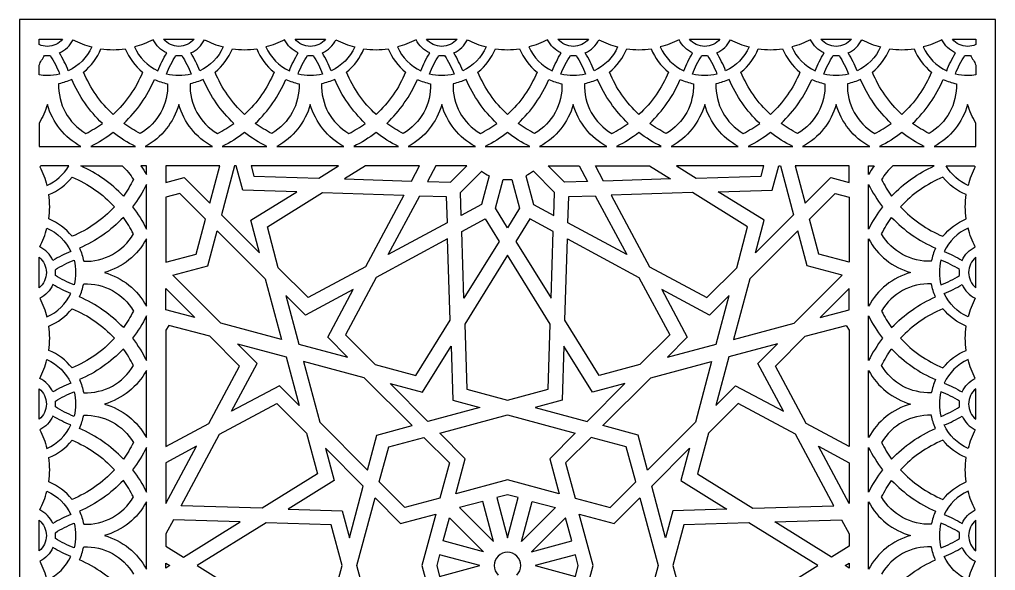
# Model space of a CAD drawing. Extents: x 7787 to 8787, y 5383 to 7383.
# Drawn here: x 7787 to 8787, y 6818 to 7383 of the extents above; entities that cross this region are included whole.
import ezdxf

# ---------------------------------------------------------------- set-up
doc = ezdxf.new("R2010")
doc.units = 0
doc.layers.add('DEFAULT_LAYER', color=1, linetype='CONTINUOUS')

msp = doc.modelspace()

# ---------------------------------------------------------------- linework, layer by layer
at = {"layer": 'DEFAULT_LAYER'}
for p, q in [((8786.82, 7382.55), (7786.82, 7382.55)), ((7786.82, 7382.55), (7786.82, 5382.55)), ((8786.82, 5382.55), (8786.82, 7382.55)), ((7806.82, 7362.55), (7830.98, 7362.55)), ((7806.82, 7356.93), (7806.82, 7362.55)), ((7934.42, 7362.55), (7965.69, 7362.55)), ((8069.13, 7362.55), (8100.39, 7362.55)), ((8203.83, 7362.55), (8235.1, 7362.55)), ((8338.54, 7362.55), (8369.8, 7362.55)), ((8473.24, 7362.55), (8504.51, 7362.55)), ((8607.95, 7362.55), (8639.21, 7362.55)), ((8742.65, 7362.55), (8766.82, 7362.55)), ((8766.82, 7362.55), (8766.82, 7356.93)), ((7806.82, 7325.82), (7806.82, 7335.88)), ((8766.82, 7335.88), (8766.82, 7325.82)), ((7806.82, 7276.55), (7806.82, 7252.55)), ((8766.82, 7252.55), (8766.82, 7276.55)), ((7806.82, 7252.55), (7849.77, 7252.55)), ((7859.83, 7252.55), (7905.58, 7252.55)), ((7915.64, 7252.55), (7984.48, 7252.55)), ((7994.53, 7252.55), (8040.28, 7252.55)), ((8050.34, 7252.55), (8119.18, 7252.55)), ((8129.24, 7252.55), (8174.99, 7252.55)), ((8185.05, 7252.55), (8253.89, 7252.55)), ((8263.94, 7252.55), (8309.69, 7252.55)), ((8319.75, 7252.55), (8388.59, 7252.55)), ((8398.65, 7252.55), (8444.4, 7252.55)), ((8454.46, 7252.55), (8523.3, 7252.55)), ((8533.35, 7252.55), (8579.1, 7252.55)), ((8589.16, 7252.55), (8658, 7252.55)), ((8668.06, 7252.55), (8713.81, 7252.55)), ((8723.87, 7252.55), (8766.82, 7252.55)), ((7837.23, 7232.55), (7808.82, 7232.55)), ((7849.56, 7232.55), (7892.08, 7232.55)), ((7916.82, 7232.55), (7911.17, 7232.55)), ((7916.82, 7223.72), (7916.82, 7232.55)), ((7992.03, 7232.55), (7936.82, 7232.55)), ((7936.82, 7232.55), (7936.82, 7215.74)), ((7981.83, 7194.51), (7992.03, 7232.55)), ((8007.23, 7232.55), (7993.82, 7182.52)), ((8008.87, 7232.55), (8007.23, 7232.55)), ((8015.48, 7207.88), (8008.87, 7232.55)), ((8024.07, 7232.55), (8026.84, 7222.21)), ((8113.52, 7232.55), (8024.07, 7232.55)), ((8093.45, 7220.11), (8113.52, 7232.55)), ((8141.38, 7232.55), (8119.96, 7219.27)), ((8196.63, 7232.55), (8141.38, 7232.55)), ((8188.36, 7217.11), (8196.63, 7232.55)), ((8213.3, 7232.55), (8204.74, 7216.59)), ((8245.01, 7232.55), (8213.3, 7232.55)), ((8228.3, 7215.85), (8245.01, 7232.55)), ((8345.34, 7215.85), (8328.63, 7232.55)), ((8328.63, 7232.55), (8360.34, 7232.55)), ((8360.34, 7232.55), (8368.9, 7216.59)), ((8385.28, 7217.11), (8377, 7232.55)), ((8377, 7232.55), (8432.26, 7232.55)), ((8432.26, 7232.55), (8453.68, 7219.27)), ((8460.12, 7232.55), (8480.19, 7220.11)), ((8549.56, 7232.55), (8460.12, 7232.55)), ((8546.79, 7222.21), (8549.56, 7232.55)), ((8558.16, 7207.88), (8564.77, 7232.55)), ((8564.77, 7232.55), (8566.4, 7232.55)), ((8566.4, 7232.55), (8579.81, 7182.52)), ((8581.61, 7232.55), (8591.8, 7194.51)), ((8636.82, 7232.55), (8581.61, 7232.55)), ((8636.82, 7215.74), (8636.82, 7232.55)), ((8656.82, 7223.72), (8656.82, 7232.55)), ((8656.82, 7232.55), (8662.47, 7232.55)), ((8724.08, 7232.55), (8681.56, 7232.55)), ((8736.41, 7232.55), (8764.82, 7232.55)), ((7936.82, 7215.74), (7955.57, 7220.77)), ((7955.57, 7220.77), (7981.83, 7194.51)), ((8026.84, 7222.21), (8093.45, 7220.11)), ((8238.69, 7205.46), (8260.35, 7227.12)), ((8268.14, 7222.63), (8260.21, 7193.04)), ((8305.5, 7222.63), (8313.43, 7193.04)), ((8334.95, 7205.46), (8313.29, 7227.12)), ((8480.19, 7220.11), (8546.79, 7222.21)), ((8591.8, 7194.51), (8618.06, 7220.77)), ((8618.06, 7220.77), (8636.82, 7215.74)), ((7916.82, 7167.91), (7916.82, 7213.66)), ((8119.96, 7219.27), (8188.36, 7217.11)), ((8204.74, 7216.59), (8228.3, 7215.85)), ((8274.39, 7189.24), (8282.32, 7218.83)), ((8291.32, 7218.83), (8299.24, 7189.24)), ((8368.9, 7216.59), (8345.34, 7215.85)), ((8453.68, 7219.27), (8385.28, 7217.11)), ((8656.82, 7167.91), (8656.82, 7213.66)), ((7951.18, 7204.39), (7936.82, 7200.54)), ((7936.82, 7200.54), (7936.82, 7133.94)), ((7977.45, 7178.13), (7951.18, 7204.39)), ((8070.91, 7206.13), (8015.48, 7207.88)), ((8023.78, 7176.9), (8070.91, 7206.13)), ((8040.79, 7170.16), (8097.42, 7205.29)), ((8097.42, 7205.29), (8180.61, 7202.66)), ((8180.61, 7202.66), (8141.29, 7129.3)), ((8164.67, 7141.83), (8197, 7202.14)), ((8197, 7202.14), (8224.13, 7201.29)), ((8224.13, 7201.29), (8224.98, 7174.16)), ((8239.43, 7181.9), (8238.69, 7205.46)), ((8334.21, 7181.9), (8334.95, 7205.46)), ((8348.65, 7174.16), (8349.51, 7201.29)), ((8349.51, 7201.29), (8376.64, 7202.14)), ((8376.64, 7202.14), (8408.97, 7141.83)), ((8476.22, 7205.29), (8393.02, 7202.66)), ((8393.02, 7202.66), (8432.34, 7129.3)), ((8532.85, 7170.16), (8476.22, 7205.29)), ((8502.72, 7206.13), (8558.16, 7207.88)), ((8549.85, 7176.9), (8502.72, 7206.13)), ((8596.19, 7178.13), (8622.45, 7204.39)), ((8622.45, 7204.39), (8636.82, 7200.54)), ((8636.82, 7200.54), (8636.82, 7133.94)), ((8260.21, 7193.04), (8239.43, 7181.9)), ((8313.43, 7193.04), (8334.21, 7181.9)), ((7993.82, 7182.52), (8032.69, 7143.65)), ((8286.82, 7169.2), (8274.39, 7189.24)), ((8299.24, 7189.24), (8286.82, 7169.2)), ((8579.81, 7182.52), (8540.94, 7143.65)), ((7967.83, 7142.25), (7977.45, 7178.13)), ((8032.69, 7143.65), (8023.78, 7176.9)), ((8051.98, 7128.4), (8040.79, 7170.16)), ((8224.98, 7174.16), (8164.67, 7141.83)), ((8239.95, 7165.52), (8263.87, 7178.34)), ((8263.87, 7178.34), (8278.18, 7155.27)), ((8309.77, 7178.34), (8295.46, 7155.27)), ((8333.69, 7165.52), (8309.77, 7178.34)), ((8408.97, 7141.83), (8348.65, 7174.16)), ((8521.66, 7128.4), (8532.85, 7170.16)), ((8540.94, 7143.65), (8549.85, 7176.9)), ((8605.8, 7142.25), (8596.19, 7178.13)), ((7979.82, 7130.26), (7989.44, 7166.14)), ((7989.44, 7166.14), (8038.56, 7117.01)), ((8242.11, 7097.12), (8239.95, 7165.52)), ((8331.53, 7097.12), (8333.69, 7165.52)), ((8584.2, 7166.14), (8535.07, 7117.01)), ((8593.81, 7130.26), (8584.2, 7166.14)), ((7916.82, 7089.01), (7916.82, 7157.85)), ((8225.5, 7157.77), (8152.14, 7118.45)), ((8228.13, 7074.58), (8225.5, 7157.77)), ((8278.18, 7155.27), (8242.11, 7097.12)), ((8295.46, 7155.27), (8331.53, 7097.12)), ((8345.51, 7074.58), (8348.14, 7157.77)), ((8348.14, 7157.77), (8421.5, 7118.45)), ((8656.82, 7089.01), (8656.82, 7157.85)), ((7936.82, 7133.94), (7967.83, 7142.25)), ((8286.82, 7141.34), (8242.95, 7070.61)), ((8330.69, 7070.61), (8286.82, 7141.34)), ((8636.82, 7133.94), (8605.8, 7142.25)), ((7806.82, 7107.8), (7806.82, 7139.06)), ((7943.95, 7120.65), (7979.82, 7130.26)), ((8629.69, 7120.65), (8593.81, 7130.26)), ((8766.82, 7107.8), (8766.82, 7139.06)), ((7993.08, 7071.52), (7943.95, 7120.65)), ((8082.56, 7097.82), (8051.98, 7128.4)), ((8141.29, 7129.3), (8082.56, 7097.82)), ((8432.34, 7129.3), (8491.08, 7097.82)), ((8491.08, 7097.82), (8521.66, 7128.4)), ((8580.56, 7071.52), (8629.69, 7120.65)), ((8038.56, 7117.01), (8055.21, 7054.87)), ((8152.14, 7118.45), (8120.66, 7059.72)), ((8421.5, 7118.45), (8452.98, 7059.72)), ((8535.07, 7117.01), (8518.42, 7054.87)), ((7936.82, 7107.01), (7966.44, 7077.39)), ((7936.82, 7085.33), (7936.82, 7107.01)), ((8079.88, 7079.73), (8059.58, 7100.03)), ((8059.58, 7100.03), (8072.96, 7050.12)), ((8128.77, 7105.93), (8079.88, 7079.73)), ((8102.57, 7057.05), (8128.77, 7105.93)), ((8444.87, 7105.93), (8471.07, 7057.05)), ((8493.75, 7079.73), (8444.87, 7105.93)), ((8514.05, 7100.03), (8493.75, 7079.73)), ((8500.68, 7050.12), (8514.05, 7100.03)), ((8636.82, 7107.01), (8607.2, 7077.39)), ((8636.82, 7085.33), (8636.82, 7107.01)), ((7966.44, 7077.39), (7936.82, 7085.33)), ((8607.2, 7077.39), (8636.82, 7085.33)), ((7916.82, 7033.2), (7916.82, 7078.96)), ((8055.21, 7054.87), (7993.08, 7071.52)), ((8193, 7017.95), (8228.13, 7074.58)), ((8242.95, 7070.61), (8245.05, 7004.01)), ((8328.59, 7004.01), (8330.69, 7070.61)), ((8380.63, 7017.95), (8345.51, 7074.58)), ((8518.42, 7054.87), (8580.56, 7071.52)), ((8656.82, 7033.2), (8656.82, 7078.96)), ((7939.92, 7069.3), (7936.82, 7064.29)), ((7936.82, 7064.29), (7936.82, 6945.23)), ((7981.69, 7058.1), (7939.92, 7069.3)), ((8591.95, 7058.1), (8633.72, 7069.3)), ((8633.72, 7069.3), (8636.82, 7064.29)), ((8636.82, 7064.29), (8636.82, 6945.23)), ((8012.27, 7027.53), (7981.69, 7058.1)), ((8030.36, 7030.2), (8010.06, 7050.5)), ((8010.06, 7050.5), (8059.97, 7037.13)), ((8072.96, 7050.12), (8122.87, 7036.74)), ((8122.87, 7036.74), (8102.57, 7057.05)), ((8120.66, 7059.72), (8151.24, 7029.14)), ((8452.98, 7059.72), (8422.4, 7029.14)), ((8471.07, 7057.05), (8450.77, 7036.74)), ((8450.77, 7036.74), (8500.68, 7050.12)), ((8563.58, 7050.5), (8513.67, 7037.13)), ((8543.28, 7030.2), (8563.58, 7050.5)), ((8561.37, 7027.53), (8591.95, 7058.1)), ((8199.73, 7000.95), (8228.97, 7048.07)), ((8228.97, 7048.07), (8230.72, 6992.64)), ((8344.67, 7048.07), (8342.92, 6992.64)), ((8373.9, 7000.95), (8344.67, 7048.07)), ((8004.16, 6981.32), (8030.36, 7030.2)), ((8059.97, 7037.13), (8073.34, 6987.22)), ((8077.71, 7032.38), (8094.36, 6970.24)), ((8139.85, 7015.73), (8077.71, 7032.38)), ((8433.79, 7015.73), (8495.93, 7032.38)), ((8495.93, 7032.38), (8479.28, 6970.24)), ((8513.67, 7037.13), (8500.3, 6987.22)), ((8569.48, 6981.32), (8543.28, 7030.2)), ((7916.82, 6954.31), (7916.82, 7023.15)), ((7980.78, 6968.79), (8012.27, 7027.53)), ((8151.24, 7029.14), (8193, 7017.95)), ((8422.4, 7029.14), (8380.63, 7017.95)), ((8592.85, 6968.79), (8561.37, 7027.53)), ((8656.82, 6954.31), (8656.82, 7023.15)), ((8188.98, 6966.6), (8139.85, 7015.73)), ((8384.66, 6966.6), (8433.79, 7015.73)), ((7806.82, 6973.09), (7806.82, 7004.36)), ((8053.04, 7007.52), (8004.16, 6981.32)), ((8073.34, 6987.22), (8053.04, 7007.52)), ((8205.35, 6970.99), (8166.49, 7009.85)), ((8166.49, 7009.85), (8199.73, 7000.95)), ((8245.05, 7004.01), (8286.82, 6992.81)), ((8286.82, 6992.81), (8328.59, 7004.01)), ((8368.28, 6970.99), (8407.15, 7009.85)), ((8407.15, 7009.85), (8373.9, 7000.95)), ((8500.3, 6987.22), (8520.6, 7007.52)), ((8520.6, 7007.52), (8569.48, 6981.32)), ((8766.82, 6973.09), (8766.82, 7004.36)), ((8230.72, 6992.64), (8258.45, 6985.21)), ((8342.92, 6992.64), (8315.19, 6985.21)), ((7991.63, 6957.95), (8050.37, 6989.43)), ((8050.37, 6989.43), (8080.94, 6958.85)), ((8258.45, 6985.21), (8205.35, 6970.99)), ((8315.19, 6985.21), (8368.28, 6970.99)), ((8523.27, 6989.43), (8492.69, 6958.85)), ((8582.01, 6957.95), (8523.27, 6989.43)), ((8094.36, 6970.24), (8143.49, 6921.11)), ((8217.34, 6959), (8286.82, 6977.61)), ((8286.82, 6977.61), (8356.29, 6959)), ((8479.28, 6970.24), (8430.15, 6921.11)), ((7936.82, 6945.23), (7980.78, 6968.79)), ((8153.1, 6956.98), (8188.98, 6966.6)), ((8420.54, 6956.98), (8384.66, 6966.6)), ((8636.82, 6945.23), (8592.85, 6968.79)), ((7952.31, 6884.59), (7991.63, 6957.95)), ((8080.94, 6958.85), (8092.13, 6917.08)), ((8143.49, 6921.11), (8153.1, 6956.98)), ((8165.09, 6944.99), (8200.97, 6954.61)), ((8200.97, 6954.61), (8227.23, 6928.34)), ((8243.61, 6932.73), (8217.34, 6959)), ((8356.29, 6959), (8330.03, 6932.73)), ((8372.67, 6954.61), (8346.41, 6928.34)), ((8408.55, 6944.99), (8372.67, 6954.61)), ((8430.15, 6921.11), (8420.54, 6956.98)), ((8492.69, 6958.85), (8481.5, 6917.08)), ((8621.33, 6884.59), (8582.01, 6957.95)), ((7916.82, 6898.5), (7916.82, 6944.25)), ((7936.82, 6886.76), (7968.26, 6945.42)), ((7968.26, 6945.42), (7936.82, 6928.57)), ((8139.1, 6904.73), (8100.23, 6943.6)), ((8100.23, 6943.6), (8109.14, 6910.35)), ((8155.48, 6909.12), (8165.09, 6944.99)), ((8418.16, 6909.12), (8408.55, 6944.99)), ((8434.54, 6904.73), (8473.41, 6943.6)), ((8473.41, 6943.6), (8464.5, 6910.35)), ((8636.82, 6886.76), (8605.38, 6945.42)), ((8605.38, 6945.42), (8636.82, 6928.57)), ((8656.82, 6898.5), (8656.82, 6944.25)), ((8233.99, 6896.86), (8243.61, 6932.73)), ((8330.03, 6932.73), (8339.64, 6896.86)), ((7936.82, 6928.57), (7936.82, 6886.76)), ((8227.23, 6928.34), (8217.62, 6892.47)), ((8346.41, 6928.34), (8356.02, 6892.47)), ((8636.82, 6928.57), (8636.82, 6886.76)), ((8092.13, 6917.08), (8035.5, 6881.96)), ((8109.14, 6910.35), (8062.01, 6881.12)), ((8286.82, 6911.01), (8233.99, 6896.86)), ((8339.64, 6896.86), (8286.82, 6911.01)), ((8464.5, 6910.35), (8511.63, 6881.12)), ((8481.5, 6917.08), (8538.13, 6881.96)), ((8124.87, 6851.64), (8139.1, 6904.73)), ((8181.74, 6882.86), (8155.48, 6909.12)), ((8391.9, 6882.86), (8418.16, 6909.12)), ((8448.76, 6851.64), (8434.54, 6904.73)), ((8132.47, 6823.27), (8151.09, 6892.74)), ((8151.09, 6892.74), (8177.35, 6866.48)), ((8217.62, 6892.47), (8181.74, 6882.86)), ((8286.82, 6895.81), (8275.77, 6892.85)), ((8275.77, 6892.85), (8286.82, 6851.64)), ((8297.86, 6892.85), (8286.82, 6895.81)), ((8286.82, 6851.64), (8297.86, 6892.85)), ((8356.02, 6892.47), (8391.9, 6882.86)), ((8396.28, 6866.48), (8422.55, 6892.74)), ((8422.55, 6892.74), (8441.16, 6823.27)), ((7916.82, 6819.6), (7916.82, 6888.44)), ((8035.5, 6881.96), (7952.31, 6884.59)), ((8062.01, 6881.12), (8117.44, 6879.37)), ((8261.59, 6889.05), (8237.79, 6882.67)), ((8237.79, 6882.67), (8272.63, 6847.83)), ((8272.63, 6847.83), (8261.59, 6889.05)), ((8301, 6847.83), (8312.05, 6889.05)), ((8335.84, 6882.67), (8301, 6847.83)), ((8312.05, 6889.05), (8335.84, 6882.67)), ((8511.63, 6881.12), (8456.19, 6879.37)), ((8538.13, 6881.96), (8621.33, 6884.59)), ((8656.82, 6819.6), (8656.82, 6888.44)), ((7944.57, 6870.14), (7936.82, 6855.68)), ((8012.97, 6867.98), (7944.57, 6870.14)), ((8117.44, 6879.37), (8124.87, 6851.64)), ((8177.35, 6866.48), (8213.23, 6876.09)), ((8213.23, 6876.09), (8199.07, 6823.27)), ((8221.04, 6848.5), (8227.41, 6872.29)), ((8227.41, 6872.29), (8262.25, 6837.45)), ((8346.23, 6872.29), (8311.39, 6837.45)), ((8352.6, 6848.5), (8346.23, 6872.29)), ((8360.41, 6876.09), (8396.28, 6866.48)), ((8374.56, 6823.27), (8360.41, 6876.09)), ((8456.19, 6879.37), (8448.76, 6851.64)), ((8560.67, 6867.98), (8629.07, 6870.14)), ((8629.07, 6870.14), (8636.82, 6855.68)), ((7806.82, 6838.39), (7806.82, 6869.65)), ((7954.81, 6831.91), (8012.97, 6867.98)), ((8039.47, 6867.14), (7968.74, 6823.27)), ((8106.08, 6865.03), (8039.47, 6867.14)), ((8117.27, 6823.27), (8106.08, 6865.03)), ((8467.56, 6865.03), (8456.36, 6823.27)), ((8534.16, 6867.14), (8467.56, 6865.03)), ((8604.9, 6823.27), (8534.16, 6867.14)), ((8618.82, 6831.91), (8560.67, 6867.98)), ((8766.82, 6838.39), (8766.82, 6869.65)), ((7936.82, 6855.68), (7936.82, 6843.07)), ((8636.82, 6855.68), (8636.82, 6843.07)), ((7936.82, 6843.07), (7954.81, 6831.91)), ((8262.25, 6837.45), (8221.04, 6848.5)), ((8311.39, 6837.45), (8352.6, 6848.5)), ((8636.82, 6843.07), (8618.82, 6831.91)), ((8217.23, 6834.31), (8214.28, 6823.27)), ((8258.45, 6823.27), (8217.23, 6834.31)), ((8356.4, 6834.31), (8315.19, 6823.27)), ((8359.36, 6823.27), (8356.4, 6834.31)), ((7936.82, 6825.79), (7940.88, 6823.27)), ((7936.82, 6820.75), (7936.82, 6825.79)), ((7940.88, 6823.27), (7936.82, 6820.75)), ((7968.74, 6823.27), (8039.47, 6779.4)), ((8106.08, 6781.5), (8117.27, 6823.27)), ((8151.09, 6753.79), (8132.47, 6823.27)), ((8199.07, 6823.27), (8213.23, 6770.44)), ((8214.28, 6823.27), (8217.23, 6812.22)), ((8217.23, 6812.22), (8258.45, 6823.27)), ((8315.19, 6823.27), (8356.4, 6812.22)), ((8356.4, 6812.22), (8359.36, 6823.27)), ((8360.41, 6770.44), (8374.56, 6823.27)), ((8441.16, 6823.27), (8422.55, 6753.79)), ((8456.36, 6823.27), (8467.56, 6781.5)), ((8534.16, 6779.4), (8604.9, 6823.27)), ((8632.75, 6823.27), (8636.82, 6825.79)), ((8636.82, 6820.75), (8632.75, 6823.27)), ((8636.82, 6825.79), (8636.82, 6820.75))]:
    msp.add_line(p, q, dxfattribs=at)
at = {"layer": 'DEFAULT_LAYER', "extrusion": (0, 0, -1)}
for centre, radius, start, end in [((-7815.35, 7374.99), 19.97, 218.49389, 270), ((-7882.7, 7439.01), 87.36, 241.96892, 255.49442), ((-7950.06, 7374.99), 29.37, 294.9363, 333.54326), ((-7950.06, 7374.99), 19.97, 270, 321.50611), ((-7950.06, 7374.99), 19.97, 218.49389, 270), ((-8017.41, 7439.01), 87.36, 241.96892, 255.49442), ((-8084.76, 7374.99), 29.37, 294.9363, 333.54326), ((-8084.76, 7374.99), 19.97, 270, 321.50611), ((-8084.76, 7374.99), 19.97, 218.49389, 270), ((-8152.11, 7439.01), 87.36, 241.96892, 255.49442), ((-8219.47, 7374.99), 29.37, 294.9363, 333.54326), ((-8219.47, 7374.99), 19.97, 270, 321.50611), ((-8219.47, 7374.99), 19.97, 218.49389, 270), ((-8286.82, 7439.01), 87.36, 241.96892, 255.49442), ((-8354.17, 7374.99), 29.37, 294.9363, 333.54326), ((-8354.17, 7374.99), 19.97, 270, 321.50611), ((-8354.17, 7374.99), 19.97, 218.49389, 270), ((-8421.52, 7439.01), 87.36, 241.96892, 255.49442), ((-8488.88, 7374.99), 29.37, 294.9363, 333.54326), ((-8488.88, 7374.99), 19.97, 270, 321.50611), ((-8488.88, 7374.99), 19.97, 218.49389, 270), ((-8556.23, 7439.01), 87.36, 241.96892, 255.49442), ((-8623.58, 7374.99), 29.37, 294.9363, 333.54326), ((-8623.58, 7374.99), 19.97, 270, 321.50611), ((-8623.58, 7374.99), 19.97, 218.49389, 270), ((-8690.93, 7439.01), 87.36, 241.96892, 255.49442), ((-8758.29, 7374.99), 29.37, 294.9363, 333.54326), ((-8758.29, 7374.99), 19.97, 270, 321.50611), ((-7815.35, 7374.99), 19.97, 270, 295.28973), ((-7815.35, 7374.99), 49.9, 204.31982, 244.57033), ((-7950.06, 7374.99), 49.9, 204.31982, 244.57033), ((-8084.76, 7374.99), 49.9, 204.31982, 244.57033), ((-8219.47, 7374.99), 49.9, 204.31982, 244.57033), ((-8354.17, 7374.99), 49.9, 204.31982, 244.57033), ((-8488.88, 7374.99), 49.9, 204.31982, 244.57033), ((-8623.58, 7374.99), 49.9, 204.31982, 244.57033), ((-8758.29, 7374.99), 19.97, 244.71027, 270), ((-7902.56, 7288.05), 107.02, 26.54679, 32.62927), ((-7728.15, 7288.05), 107.02, 147.37073, 158.82961), ((-8037.26, 7288.05), 116.42, 21.07779, 31.1935), ((-8037.26, 7288.05), 107.02, 21.17039, 32.62927), ((-7862.85, 7288.05), 107.02, 147.37073, 158.82961), ((-8171.97, 7288.05), 116.42, 21.07779, 31.1935), ((-8171.97, 7288.05), 107.02, 21.17039, 32.62927), ((-7997.56, 7288.05), 107.02, 147.37073, 158.82961), ((-8306.67, 7288.05), 116.42, 21.07779, 31.1935), ((-8306.67, 7288.05), 107.02, 21.17039, 32.62927), ((-8132.26, 7288.05), 107.02, 147.37073, 158.82961), ((-8441.38, 7288.05), 116.42, 21.07779, 31.1935), ((-8441.38, 7288.05), 107.02, 21.17039, 32.62927), ((-8266.97, 7288.05), 107.02, 147.37073, 158.82961), ((-8576.08, 7288.05), 116.42, 21.07779, 31.1935), ((-8576.08, 7288.05), 107.02, 21.17039, 32.62927), ((-8401.67, 7288.05), 107.02, 147.37073, 158.82961), ((-8710.79, 7288.05), 116.42, 21.07779, 31.1935), ((-8710.79, 7288.05), 107.02, 21.17039, 32.62927), ((-8536.38, 7288.05), 107.02, 147.37073, 158.82961), ((-8845.49, 7288.05), 116.42, 21.07779, 31.1935), ((-8845.49, 7288.05), 107.02, 21.17039, 32.62927), ((-8671.08, 7288.05), 107.02, 147.37073, 153.45321), ((-7815.35, 7374.99), 49.9, 270, 279.8457), ((-7815.35, 7374.99), 49.9, 255.38219, 270), ((-7815.35, 7374.99), 59.3, 245.09274, 258.75967), ((-7966.22, 7375.54), 137.12, 313.56359, 336.65601), ((-7966.22, 7375.54), 123.02, 312.75747, 337.63598), ((-7799.19, 7375.54), 123.02, 202.36402, 227.24253), ((-7950.06, 7374.99), 49.9, 270, 284.61781), ((-7950.06, 7374.99), 49.9, 255.38219, 270), ((-7950.06, 7374.99), 59.3, 245.09274, 258.75967), ((-8100.93, 7375.54), 137.12, 313.56359, 336.65601), ((-8100.93, 7375.54), 123.02, 312.75747, 337.63598), ((-7933.89, 7375.54), 123.02, 202.36402, 227.24253), ((-8084.76, 7374.99), 49.9, 270, 284.61781), ((-8084.76, 7374.99), 49.9, 255.38219, 270), ((-8084.76, 7374.99), 59.3, 245.09274, 258.75967), ((-8235.63, 7375.54), 137.12, 313.56359, 336.65601), ((-8235.63, 7375.54), 123.02, 312.75747, 337.63598), ((-8068.6, 7375.54), 123.02, 202.36402, 227.24253), ((-8219.47, 7374.99), 49.9, 270, 284.61781), ((-8219.47, 7374.99), 49.9, 255.38219, 270), ((-8219.47, 7374.99), 59.3, 245.09274, 258.75967), ((-8370.34, 7375.54), 137.12, 313.56359, 336.65601), ((-8370.34, 7375.54), 123.02, 312.75747, 337.63598), ((-8203.3, 7375.54), 123.02, 202.36402, 227.24253), ((-8354.17, 7374.99), 49.9, 270, 284.61781), ((-8354.17, 7374.99), 49.9, 255.38219, 270), ((-8354.17, 7374.99), 59.3, 245.09274, 258.75967), ((-8505.04, 7375.54), 137.12, 313.56359, 336.65601), ((-8505.04, 7375.54), 123.02, 312.75747, 337.63598), ((-8338.01, 7375.54), 123.02, 202.36402, 227.24253), ((-8488.88, 7374.99), 49.9, 270, 284.61781), ((-8488.88, 7374.99), 49.9, 255.38219, 270), ((-8488.88, 7374.99), 59.3, 245.09274, 258.75967), ((-8639.75, 7375.54), 137.12, 313.56359, 336.65601), ((-8639.75, 7375.54), 123.02, 312.75747, 337.63598), ((-8472.71, 7375.54), 123.02, 202.36402, 227.24253), ((-8623.58, 7374.99), 49.9, 270, 284.61781), ((-8623.58, 7374.99), 49.9, 255.38219, 270), ((-8623.58, 7374.99), 59.3, 245.09274, 258.75967), ((-8774.45, 7375.54), 137.12, 313.56359, 336.65601), ((-8774.45, 7375.54), 123.02, 312.75747, 337.63598), ((-8607.42, 7375.54), 123.02, 202.36402, 227.24253), ((-8758.29, 7374.99), 49.9, 270, 284.61781), ((-8758.29, 7374.99), 49.9, 260.1543, 270), ((-7882.26, 7314.52), 56.28, 177.65454, 239.8598), ((-8016.97, 7314.52), 56.28, 177.65454, 239.8598), ((-8151.67, 7314.52), 56.28, 177.65454, 239.8598), ((-8286.38, 7314.52), 56.28, 177.65454, 239.8598), ((-8421.08, 7314.52), 56.28, 177.65454, 239.8598), ((-8555.79, 7314.52), 56.28, 177.65454, 239.8598), ((-8690.49, 7314.52), 56.28, 177.65454, 239.8598), ((-7747.56, 7314.52), 70.38, 195.58803, 212.64915), ((-7883.15, 7314.52), 70.38, 298.30696, 344.41197), ((-7882.26, 7314.52), 70.38, 195.58803, 241.69304), ((-8017.85, 7314.52), 70.38, 298.30696, 344.41197), ((-8016.97, 7314.52), 70.38, 195.58803, 241.69304), ((-8152.56, 7314.52), 70.38, 298.30696, 344.41197), ((-8151.67, 7314.52), 70.38, 195.58803, 241.69304), ((-8287.26, 7314.52), 70.38, 298.30696, 344.41197), ((-8286.38, 7314.52), 70.38, 195.58803, 241.69304), ((-8421.97, 7314.52), 70.38, 298.30696, 344.41197), ((-8421.08, 7314.52), 70.38, 195.58803, 241.69304), ((-8556.67, 7314.52), 70.38, 298.30696, 344.41197), ((-8555.79, 7314.52), 70.38, 195.58803, 241.69304), ((-8691.38, 7314.52), 70.38, 298.30696, 344.41197), ((-8690.49, 7314.52), 70.38, 195.58803, 241.69304), ((-8826.08, 7314.52), 70.38, 327.35085, 344.41197), ((-7966.22, 7375.54), 123.02, 296.92141, 306.13169), ((-8100.93, 7375.54), 123.02, 296.92141, 306.13169), ((-8235.63, 7375.54), 123.02, 296.92141, 306.13169), ((-8370.34, 7375.54), 123.02, 296.92141, 306.13169), ((-8505.04, 7375.54), 123.02, 296.92141, 306.13169), ((-8639.75, 7375.54), 123.02, 296.92141, 306.13169), ((-8774.45, 7375.54), 123.02, 296.92141, 306.13169), ((-7799.19, 7375.54), 137.12, 232.4767, 243.75188), ((-7966.22, 7375.54), 137.12, 296.24812, 307.5233), ((-7933.89, 7375.54), 137.12, 232.4767, 243.75188), ((-8100.93, 7375.54), 137.12, 296.24812, 307.5233), ((-8068.6, 7375.54), 137.12, 232.4767, 243.75188), ((-8235.63, 7375.54), 137.12, 296.24812, 307.5233), ((-8203.3, 7375.54), 137.12, 232.4767, 243.75188), ((-8370.34, 7375.54), 137.12, 296.24812, 307.5233), ((-8338.01, 7375.54), 137.12, 232.4767, 243.75188), ((-8505.04, 7375.54), 137.12, 296.24812, 307.5233), ((-8472.71, 7375.54), 137.12, 232.4767, 243.75188), ((-8639.75, 7375.54), 137.12, 296.24812, 307.5233), ((-8607.42, 7375.54), 137.12, 232.4767, 243.75188), ((-8774.45, 7375.54), 137.12, 296.24812, 307.5233), ((-7794.39, 7258.14), 29.37, 240.56771, 243.54326), ((-7730.36, 7190.78), 87.36, 151.96892, 165.49442), ((-7854.85, 7190.34), 56.28, 131.40978, 149.8598), ((-7854.85, 7190.34), 70.38, 143.14842, 151.69304), ((-8779.8, 7107.27), 137.12, 43.56359, 66.02233), ((-8779.25, 7258.14), 49.9, 294.31982, 329.15699), ((-7793.84, 7107.27), 123.02, 112.36402, 137.24253), ((-8286.82, 7263.98), 45.38, 234.31154, 245.68846), ((-8779.25, 7258.14), 59.3, 292.23685, 321.26706), ((-7793.84, 7274.3), 123.02, 206.92141, 216.13169), ((-7793.84, 7274.3), 137.12, 206.24812, 217.5233), ((-8843.28, 7190.78), 87.36, 0, 8.20222), ((-7793.84, 7274.3), 123.02, 222.75747, 247.63598), ((-7793.84, 7107.27), 137.12, 142.4767, 153.75188), ((-8843.28, 7190.78), 87.36, 351.79778, 0), ((-7793.84, 7274.3), 137.12, 223.56359, 246.65601), ((-8779.8, 7107.27), 123.02, 26.92141, 36.13169), ((-8779.25, 7123.43), 59.3, 38.73294, 67.76315), ((-7794.39, 7123.43), 49.9, 114.31982, 154.57033), ((-8718.79, 7191.23), 56.28, 267.65454, 329.8598), ((-8843.28, 7190.78), 87.36, 331.96892, 345.49442), ((-7854.85, 7191.23), 70.38, 208.30696, 254.41197), ((-7794.39, 7123.43), 59.3, 155.09274, 168.75967), ((-8692.32, 7036.23), 116.42, 111.07779, 121.1935), ((-8779.25, 7123.43), 29.37, 24.9363, 63.54326), ((-7794.39, 7123.43), 19.97, 128.49389, 180), ((-7881.32, 7036.23), 107.02, 57.37073, 68.82961), ((-7794.39, 7123.43), 49.9, 165.38219, 180), ((-7794.39, 7123.43), 19.97, 180, 231.50611), ((-7881.32, 7210.64), 107.02, 291.17039, 302.62927), ((-7794.39, 7123.43), 49.9, 180, 194.61781), ((-7854.85, 7055.64), 70.38, 105.58803, 151.69304), ((-8779.25, 7123.43), 29.37, 0, 5.71559), ((-8779.25, 7123.43), 29.37, 354.28441, 0), ((-7794.39, 7123.43), 29.37, 204.9363, 243.54326), ((-7881.32, 7210.64), 116.42, 291.07779, 301.1935), ((-7854.85, 7055.64), 56.28, 87.65454, 149.8598), ((-8779.25, 7123.43), 59.3, 335.09274, 348.75967), ((-8779.25, 7123.43), 49.9, 294.31982, 334.57033), ((-7730.36, 7056.08), 87.36, 151.96892, 165.49442), ((-8779.8, 6972.56), 137.12, 43.56359, 66.65601), ((-7793.84, 6972.56), 123.02, 112.36402, 137.24253), ((-7793.84, 7139.6), 123.02, 206.92141, 216.13169), ((-8779.25, 7123.43), 59.3, 292.23685, 321.26706), ((-7793.84, 7139.6), 137.12, 206.24812, 217.5233), ((-8843.28, 7056.08), 87.36, 0, 8.20222), ((-7793.84, 7139.6), 123.02, 222.75747, 247.63598), ((-7793.84, 6972.56), 137.12, 142.4767, 153.75188), ((-8843.28, 7056.08), 87.36, 351.79778, 0), ((-7793.84, 7139.6), 137.12, 223.56359, 246.65601), ((-8779.8, 6972.56), 123.02, 26.92141, 36.13169), ((-8779.25, 6988.73), 59.3, 38.73294, 67.76315), ((-7794.39, 6988.73), 49.9, 114.31982, 154.57033), ((-8843.28, 7056.08), 87.36, 331.96892, 345.49442), ((-7854.85, 7056.52), 70.38, 208.30696, 254.41197), ((-8718.79, 7056.52), 56.28, 267.65454, 329.8598), ((-7794.39, 6988.73), 59.3, 155.09274, 168.75967), ((-8692.32, 6901.52), 116.42, 111.07779, 121.1935), ((-8779.25, 6988.73), 29.37, 24.9363, 63.54326), ((-7794.39, 6988.73), 19.97, 128.49389, 180), ((-7881.32, 6901.52), 107.02, 57.37073, 68.82961), ((-7794.39, 6988.73), 49.9, 165.38219, 180), ((-8779.25, 6988.73), 29.37, 0, 5.71559), ((-7794.39, 6988.73), 19.97, 180, 231.50611), ((-7881.32, 7075.93), 107.02, 291.17039, 302.62927), ((-7794.39, 6988.73), 49.9, 180, 194.61781), ((-7854.85, 6920.93), 70.38, 105.58803, 151.69304), ((-8779.25, 6988.73), 29.37, 354.28441, 0), ((-7794.39, 6988.73), 29.37, 204.9363, 243.54326), ((-7881.32, 7075.93), 116.42, 291.07779, 301.1935), ((-7854.85, 6920.93), 56.28, 87.65454, 149.8598), ((-8779.25, 6988.73), 59.3, 335.09274, 348.75967), ((-7730.36, 6921.37), 87.36, 151.96892, 165.49442), ((-8779.8, 6837.86), 137.12, 43.56359, 66.65601), ((-8779.25, 6988.73), 49.9, 294.31982, 334.57033), ((-7793.84, 6837.86), 123.02, 112.36402, 137.24253), ((-8779.25, 6988.73), 59.3, 292.23685, 321.26706), ((-7793.84, 7004.89), 123.02, 206.92141, 216.13169), ((-7793.84, 7004.89), 137.12, 206.24812, 217.5233), ((-8843.28, 6921.37), 87.36, 0, 8.20222), ((-7793.84, 7004.89), 123.02, 222.75747, 247.63598), ((-7793.84, 6837.86), 137.12, 142.4767, 153.75188), ((-8843.28, 6921.37), 87.36, 351.79778, 0), ((-7793.84, 7004.89), 137.12, 223.56359, 246.65601), ((-8779.8, 6837.86), 123.02, 26.92141, 36.13169), ((-8779.25, 6854.02), 59.3, 38.73294, 67.76315), ((-7794.39, 6854.02), 49.9, 114.31982, 154.57033), ((-8718.79, 6921.82), 56.28, 267.65454, 329.8598), ((-8843.28, 6921.37), 87.36, 331.96892, 345.49442), ((-7854.85, 6921.82), 70.38, 208.30696, 254.41197), ((-8779.25, 6854.02), 29.37, 24.9363, 63.54326), ((-7794.39, 6854.02), 59.3, 155.09274, 168.75967), ((-8692.32, 6766.82), 116.42, 111.07779, 121.1935), ((-7794.39, 6854.02), 19.97, 128.49389, 180), ((-7881.32, 6766.82), 107.02, 57.37073, 68.82961), ((-7794.39, 6854.02), 49.9, 165.38219, 180), ((-7794.39, 6854.02), 19.97, 180, 231.50611), ((-7881.32, 6941.23), 107.02, 291.17039, 302.62927), ((-7794.39, 6854.02), 49.9, 180, 194.61781), ((-7854.85, 6786.23), 70.38, 105.58803, 151.69304), ((-8779.25, 6854.02), 29.37, 0, 5.71559), ((-8779.25, 6854.02), 29.37, 354.28441, 0), ((-7794.39, 6854.02), 29.37, 204.9363, 243.54326), ((-7881.32, 6941.23), 116.42, 291.07779, 301.1935), ((-7854.85, 6786.23), 56.28, 87.65454, 149.8598), ((-8779.25, 6854.02), 59.3, 335.09274, 348.75967), ((-8779.25, 6854.02), 49.9, 294.31982, 334.57033), ((-7730.36, 6786.67), 87.36, 151.96892, 165.49442), ((-8779.8, 6703.15), 137.12, 43.56359, 66.65601)]:
    msp.add_arc(centre, radius, start, end, dxfattribs=at)
at = {"layer": 'DEFAULT_LAYER'}
for centre, radius, start, end in [((7815.35, 7374.99), 29.37, 294.9363, 333.54326), ((7882.7, 7439.01), 87.36, 241.96892, 255.49442), ((7950.06, 7374.99), 29.37, 294.9363, 333.54326), ((8017.41, 7439.01), 87.36, 241.96892, 255.49442), ((8084.76, 7374.99), 29.37, 294.9363, 333.54326), ((8152.11, 7439.01), 87.36, 241.96892, 255.49442), ((8219.47, 7374.99), 29.37, 294.9363, 333.54326), ((8286.82, 7439.01), 87.36, 241.96892, 255.49442), ((8354.17, 7374.99), 29.37, 294.9363, 333.54326), ((8421.52, 7439.01), 87.36, 241.96892, 255.49442), ((8488.88, 7374.99), 29.37, 294.9363, 333.54326), ((8556.23, 7439.01), 87.36, 241.96892, 255.49442), ((8623.58, 7374.99), 29.37, 294.9363, 333.54326), ((8690.93, 7439.01), 87.36, 241.96892, 255.49442), ((7815.35, 7374.99), 59.3, 308.73294, 337.76315), ((7882.7, 7439.01), 87.36, 261.79778, 270), ((7882.7, 7439.01), 87.36, 270, 278.20222), ((7950.06, 7374.99), 59.3, 202.23685, 231.26706), ((7950.06, 7374.99), 49.9, 204.31982, 244.57033), ((7950.06, 7374.99), 59.3, 308.73294, 337.76315), ((8017.41, 7439.01), 87.36, 261.79778, 270), ((8017.41, 7439.01), 87.36, 270, 278.20222), ((8084.76, 7374.99), 59.3, 202.23685, 231.26706), ((8084.76, 7374.99), 49.9, 204.31982, 244.57033), ((8084.76, 7374.99), 59.3, 308.73294, 337.76315), ((8152.11, 7439.01), 87.36, 261.79778, 270), ((8152.11, 7439.01), 87.36, 270, 278.20222), ((8219.47, 7374.99), 59.3, 202.23685, 231.26706), ((8219.47, 7374.99), 49.9, 204.31982, 244.57033), ((8219.47, 7374.99), 59.3, 308.73294, 337.76315), ((8286.82, 7439.01), 87.36, 261.79778, 270), ((8286.82, 7439.01), 87.36, 270, 278.20222), ((8354.17, 7374.99), 59.3, 202.23685, 231.26706), ((8354.17, 7374.99), 49.9, 204.31982, 244.57033), ((8354.17, 7374.99), 59.3, 308.73294, 337.76315), ((8421.52, 7439.01), 87.36, 261.79778, 270), ((8421.52, 7439.01), 87.36, 270, 278.20222), ((8488.88, 7374.99), 59.3, 202.23685, 231.26706), ((8488.88, 7374.99), 49.9, 204.31982, 244.57033), ((8488.88, 7374.99), 59.3, 308.73294, 337.76315), ((8556.23, 7439.01), 87.36, 261.79778, 270), ((8556.23, 7439.01), 87.36, 270, 278.20222), ((8623.58, 7374.99), 59.3, 202.23685, 231.26706), ((8623.58, 7374.99), 49.9, 204.31982, 244.57033), ((8623.58, 7374.99), 59.3, 308.73294, 337.76315), ((8690.93, 7439.01), 87.36, 261.79778, 270), ((8690.93, 7439.01), 87.36, 270, 278.20222), ((8758.29, 7374.99), 59.3, 202.23685, 231.26706), ((8758.29, 7374.99), 49.9, 204.31982, 244.57033), ((7815.35, 7374.99), 29.37, 264.28441, 270), ((7815.35, 7374.99), 29.37, 270, 275.71559), ((7728.15, 7288.05), 116.42, 21.07779, 31.1935), ((7950.06, 7374.99), 29.37, 264.28441, 270), ((7950.06, 7374.99), 29.37, 270, 275.71559), ((7862.85, 7288.05), 116.42, 21.07779, 31.1935), ((8084.76, 7374.99), 29.37, 264.28441, 270), ((8084.76, 7374.99), 29.37, 270, 275.71559), ((7997.56, 7288.05), 116.42, 21.07779, 31.1935), ((8219.47, 7374.99), 29.37, 264.28441, 270), ((8219.47, 7374.99), 29.37, 270, 275.71559), ((8132.26, 7288.05), 116.42, 21.07779, 31.1935), ((8354.17, 7374.99), 29.37, 264.28441, 270), ((8354.17, 7374.99), 29.37, 270, 275.71559), ((8266.97, 7288.05), 116.42, 21.07779, 31.1935), ((8488.88, 7374.99), 29.37, 264.28441, 270), ((8488.88, 7374.99), 29.37, 270, 275.71559), ((8401.67, 7288.05), 116.42, 21.07779, 31.1935), ((8623.58, 7374.99), 29.37, 264.28441, 270), ((8623.58, 7374.99), 29.37, 270, 275.71559), ((8536.38, 7288.05), 116.42, 21.07779, 31.1935), ((8758.29, 7374.99), 29.37, 264.28441, 270), ((8758.29, 7374.99), 29.37, 270, 275.71559), ((7799.19, 7375.54), 137.12, 313.56359, 336.65601), ((7950.06, 7374.99), 59.3, 245.09274, 258.75967), ((7933.89, 7375.54), 137.12, 313.56359, 336.65601), ((8084.76, 7374.99), 59.3, 245.09274, 258.75967), ((8068.6, 7375.54), 137.12, 313.56359, 336.65601), ((8219.47, 7374.99), 59.3, 245.09274, 258.75967), ((8203.3, 7375.54), 137.12, 313.56359, 336.65601), ((8354.17, 7374.99), 59.3, 245.09274, 258.75967), ((8338.01, 7375.54), 137.12, 313.56359, 336.65601), ((8488.88, 7374.99), 59.3, 245.09274, 258.75967), ((8472.71, 7375.54), 137.12, 313.56359, 336.65601), ((8623.58, 7374.99), 59.3, 245.09274, 258.75967), ((8607.42, 7375.54), 137.12, 313.56359, 336.65601), ((8758.29, 7374.99), 59.3, 245.09274, 258.75967), ((7883.15, 7314.52), 56.28, 177.65454, 239.8598), ((8017.85, 7314.52), 56.28, 177.65454, 239.8598), ((8152.56, 7314.52), 56.28, 177.65454, 239.8598), ((8287.26, 7314.52), 56.28, 177.65454, 239.8598), ((8421.97, 7314.52), 56.28, 177.65454, 239.8598), ((8556.67, 7314.52), 56.28, 177.65454, 239.8598), ((8691.38, 7314.52), 56.28, 177.65454, 239.8598), ((7799.19, 7375.54), 123.02, 296.92141, 306.13169), ((7933.89, 7375.54), 123.02, 296.92141, 306.13169), ((8068.6, 7375.54), 123.02, 296.92141, 306.13169), ((8203.3, 7375.54), 123.02, 296.92141, 306.13169), ((8338.01, 7375.54), 123.02, 296.92141, 306.13169), ((8472.71, 7375.54), 123.02, 296.92141, 306.13169), ((8607.42, 7375.54), 123.02, 296.92141, 306.13169), ((7794.39, 7258.14), 49.9, 294.31982, 329.15699), ((7793.84, 7107.27), 137.12, 43.56359, 66.02233), ((8718.79, 7190.34), 70.38, 143.14842, 151.69304), ((8718.79, 7190.34), 56.28, 131.40978, 149.8598), ((8843.28, 7190.78), 87.36, 151.96892, 165.49442), ((8779.25, 7258.14), 29.37, 240.56771, 243.54326), ((7794.39, 7258.14), 59.3, 292.23685, 321.26706), ((8286.82, 7263.98), 45.38, 234.31154, 245.68846), ((8779.8, 7107.27), 123.02, 112.36402, 137.24253), ((8286.82, 7263.98), 45.38, 264.31154, 270), ((8286.82, 7263.98), 45.38, 270, 275.68846), ((8779.8, 7274.3), 137.12, 206.24812, 217.5233), ((8779.8, 7274.3), 123.02, 206.92141, 216.13169), ((7730.36, 7190.78), 87.36, 0, 8.20222), ((7730.36, 7190.78), 87.36, 351.79778, 0), ((8779.8, 7107.27), 137.12, 142.4767, 153.75188), ((8779.8, 7274.3), 123.02, 222.75747, 247.63598), ((7794.39, 7123.43), 59.3, 38.73294, 67.76315), ((7793.84, 7107.27), 123.02, 26.92141, 36.13169), ((8779.8, 7274.3), 137.12, 223.56359, 246.65601), ((7730.36, 7190.78), 87.36, 331.96892, 345.49442), ((7854.85, 7191.23), 56.28, 267.65454, 329.8598), ((8779.25, 7123.43), 49.9, 114.31982, 154.57033), ((8718.79, 7191.23), 70.38, 208.30696, 254.41197), ((7794.39, 7123.43), 29.37, 24.9363, 63.54326), ((7881.32, 7036.23), 116.42, 111.07779, 121.1935), ((8779.25, 7123.43), 59.3, 155.09274, 168.75967), ((8779.25, 7123.43), 49.9, 165.38219, 180), ((8692.32, 7036.23), 107.02, 57.37073, 68.82961), ((8779.25, 7123.43), 19.97, 128.49389, 180), ((7794.39, 7123.43), 29.37, 0, 5.71559), ((7794.39, 7123.43), 29.37, 354.28441, 0), ((8718.79, 7055.64), 70.38, 105.58803, 151.69304), ((8779.25, 7123.43), 49.9, 180, 194.61781), ((8692.32, 7210.64), 107.02, 291.17039, 302.62927), ((8779.25, 7123.43), 19.97, 180, 231.50611), ((7794.39, 7123.43), 59.3, 335.09274, 348.75967), ((8718.79, 7055.64), 56.28, 87.65454, 149.8598), ((8692.32, 7210.64), 116.42, 291.07779, 301.1935), ((8779.25, 7123.43), 29.37, 204.9363, 243.54326), ((7794.39, 7123.43), 49.9, 294.31982, 334.57033), ((7793.84, 6972.56), 137.12, 43.56359, 66.65601), ((8843.28, 7056.08), 87.36, 151.96892, 165.49442), ((7794.39, 7123.43), 59.3, 292.23685, 321.26706), ((8779.8, 7139.6), 123.02, 206.92141, 216.13169), ((8779.8, 6972.56), 123.02, 112.36402, 137.24253), ((8779.8, 7139.6), 137.12, 206.24812, 217.5233), ((7730.36, 7056.08), 87.36, 0, 8.20222), ((7730.36, 7056.08), 87.36, 351.79778, 0), ((8779.8, 6972.56), 137.12, 142.4767, 153.75188), ((8779.8, 7139.6), 123.02, 222.75747, 247.63598), ((7794.39, 6988.73), 59.3, 38.73294, 67.76315), ((7793.84, 6972.56), 123.02, 26.92141, 36.13169), ((8779.8, 7139.6), 137.12, 223.56359, 246.65601), ((7730.36, 7056.08), 87.36, 331.96892, 345.49442), ((8779.25, 6988.73), 49.9, 114.31982, 154.57033), ((7854.85, 7056.52), 56.28, 267.65454, 329.8598), ((8718.79, 7056.52), 70.38, 208.30696, 254.41197), ((7794.39, 6988.73), 29.37, 24.9363, 63.54326), ((7881.32, 6901.52), 116.42, 111.07779, 121.1935), ((8779.25, 6988.73), 59.3, 155.09274, 168.75967), ((8779.25, 6988.73), 49.9, 165.38219, 180), ((8692.32, 6901.52), 107.02, 57.37073, 68.82961), ((8779.25, 6988.73), 19.97, 128.49389, 180), ((7794.39, 6988.73), 29.37, 0, 5.71559), ((7794.39, 6988.73), 29.37, 354.28441, 0), ((8718.79, 6920.93), 70.38, 105.58803, 151.69304), ((8779.25, 6988.73), 49.9, 180, 194.61781), ((8692.32, 7075.93), 107.02, 291.17039, 302.62927), ((8779.25, 6988.73), 19.97, 180, 231.50611), ((7794.39, 6988.73), 59.3, 335.09274, 348.75967), ((8718.79, 6920.93), 56.28, 87.65454, 149.8598), ((8692.32, 7075.93), 116.42, 291.07779, 301.1935), ((8779.25, 6988.73), 29.37, 204.9363, 243.54326), ((7794.39, 6988.73), 49.9, 294.31982, 334.57033), ((7793.84, 6837.86), 137.12, 43.56359, 66.65601), ((8843.28, 6921.37), 87.36, 151.96892, 165.49442), ((7794.39, 6988.73), 59.3, 292.23685, 321.26706), ((8779.8, 6837.86), 123.02, 112.36402, 137.24253), ((8779.8, 7004.89), 137.12, 206.24812, 217.5233), ((8779.8, 7004.89), 123.02, 206.92141, 216.13169), ((7730.36, 6921.37), 87.36, 0, 8.20222), ((7730.36, 6921.37), 87.36, 351.79778, 0), ((8779.8, 6837.86), 137.12, 142.4767, 153.75188), ((8779.8, 7004.89), 123.02, 222.75747, 247.63598), ((7793.84, 6837.86), 123.02, 26.92141, 36.13169), ((8779.8, 7004.89), 137.12, 223.56359, 246.65601), ((7794.39, 6854.02), 59.3, 38.73294, 67.76315), ((7730.36, 6921.37), 87.36, 331.96892, 345.49442), ((7854.85, 6921.82), 56.28, 267.65454, 329.8598), ((8779.25, 6854.02), 49.9, 114.31982, 154.57033), ((7794.39, 6854.02), 29.37, 24.9363, 63.54326), ((8718.79, 6921.82), 70.38, 208.30696, 254.41197), ((7881.32, 6766.82), 116.42, 111.07779, 121.1935), ((8779.25, 6854.02), 59.3, 155.09274, 168.75967), ((8779.25, 6854.02), 49.9, 165.38219, 180), ((8692.32, 6766.82), 107.02, 57.37073, 68.82961), ((8779.25, 6854.02), 19.97, 128.49389, 180), ((7794.39, 6854.02), 29.37, 0, 5.71559), ((7794.39, 6854.02), 29.37, 354.28441, 0), ((8718.79, 6786.23), 70.38, 105.58803, 151.69304), ((8779.25, 6854.02), 49.9, 180, 194.61781), ((8692.32, 6941.23), 107.02, 291.17039, 302.62927), ((8779.25, 6854.02), 19.97, 180, 231.50611), ((7794.39, 6854.02), 59.3, 335.09274, 348.75967), ((8718.79, 6786.23), 56.28, 87.65454, 149.8598), ((8692.32, 6941.23), 116.42, 291.07779, 301.1935), ((8779.25, 6854.02), 29.37, 204.9363, 243.54326), ((7794.39, 6854.02), 49.9, 294.31982, 334.57033), ((8286.82, 6823.27), 13.68, 135, 180), ((8286.82, 6823.27), 13.68, 90, 135), ((8286.82, 6823.27), 13.68, 45, 90), ((8286.82, 6823.27), 13.68, 360, 45), ((7793.84, 6703.15), 137.12, 43.56359, 66.65601), ((8286.82, 6823.27), 13.68, 180, 225), ((8286.82, 6823.27), 13.68, 315, 0), ((8843.28, 6786.67), 87.36, 151.96892, 165.49442)]:
    msp.add_arc(centre, radius, start, end, dxfattribs=at)

doc.saveas('drawing.dxf')
